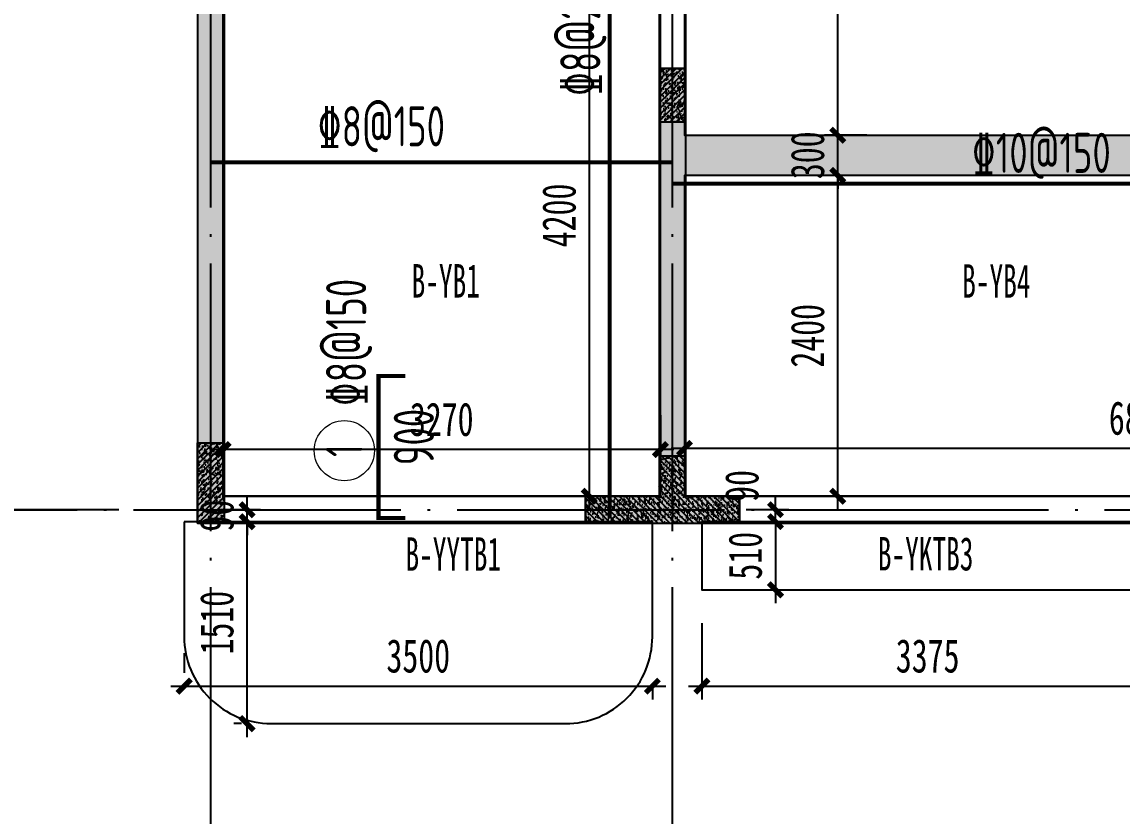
# Model space of a CAD drawing. Extents: x -3200779283 to -8106663, y 659664 to 1123462.
# Drawn here: x -8172113 to -8163890, y 681610 to 687547 of the extents above; entities that cross this region are included whole.
import ezdxf
from ezdxf.enums import TextEntityAlignment as Align

# ---------------------------------------------------------------- set-up
doc = ezdxf.new("R2010")
doc.units = 0
doc.header["$LTSCALE"] = 1000
doc.header["$MEASUREMENT"] = 0
for name, pattern in [('125-墙体$0$CONTINOUS', [0]), ('3#-轴线$0$DOTE', [2.42, 2, -0.2, 0.02, -0.2]), ('3#4#5#$0$DASH', [0.35, 0.25, -0.1]), ('DASH', [0.35, 0.25, -0.1])]:
    doc.linetypes.add(name, pattern=pattern)
doc.layers.get('Defpoints').update_dxf_attribs({"color": 30, "linetype": 'DASH'})
for name, color, linetype in [('125-墙体$0$S-WALL', 40, 'Continuous'), ('125-墙体$0$S-WALL-BEAM', 120, 'Continuous'), ('125-墙体$0$S-WALL-COLU', 252, '125-墙体$0$CONTINOUS'), ('125-墙体$0$S-WALL-COLU-HATC', 16, 'Continuous'), ('125-墙体$0$S-WALL-HATC', 253, 'Continuous'), ('3#-轴线$0$3#-轴号$0$A-ANNO-AXIS-CIRC', 3, 'Continuous'), ('3#-轴线$0$A-ANNO-DOTE', 10, '3#-轴线$0$DOTE'), ('3#4#5#$0$PC-SLAB', 6, '3#4#5#$0$DASH'), ('3#4#5#$0$S-ANNO-TEXT', 7, 'Continuous'), ('3#4#5#$0$S-DIMS-SLAB', 120, 'Continuous'), ('3#4#5#$0$S-PC-SLAB', 6, 'Continuous'), ('3#4#5#$0$S-WALL-HATC', 253, 'Continuous'), ('DIM', 3, 'Continuous'), ('S-REIN', 1, 'Continuous'), ('S-REIN-TEXT', 7, 'Continuous')]:
    doc.layers.add(name, color=color, linetype=linetype)
doc.layers.add('提资不打印', color=2, linetype='Continuous', plot=False)
doc.layers.add('楼板正筋文字', color=7, linetype='Continuous', lineweight=18)
doc.styles.add('3#4#5#$0$外部参照 1$0$宋体', font='', dxfattribs={"width": 0.8})
doc.styles.add('3#4#5#$0$楷体', font='', dxfattribs={"width": 0.7})
doc.styles.add('FromPkpm', font='Pkpmeng', dxfattribs={"width": 0.7, "bigfont": 'Pkpmchn'})
doc.styles.add('TSSD_Dimension', font='tssdeng.shx', dxfattribs={"width": 0.7, "bigfont": 'hztxt.shx'})
doc.styles.get('3#4#5#$0$外部参照 1$0$宋体').set_extended_font_data('SimSun')
doc.styles.get('3#4#5#$0$楷体').set_extended_font_data('KaiTi_GB2312')
doc.dimstyles.new('3#4#5#$0$TSSD_100_100', dxfattribs={"dimtxt": 250, "dimasz": 100, "dimexe": 100, "dimexo": 250, "dimgap": 100, "dimtad": 1, "dimdec": 0, "dimzin": 0, "dimdsep": 46, "dimtxsty": '3#4#5#$0$楷体', "dimblk": '3#4#5#$0$_ArchTick', "dimcen": 0, "dimdle": 100, "dimclrt": 7, "dimadec": 0, "dimazin": 0, "dimtfac": 1, "dimtdec": 0, "dimtix": 1, "dimtmove": 2, "dimatfit": 3, "dimfxl": 1, "dimtolj": 1, "dimtzin": 0, "dimarcsym": 0})

# ---------------------------------------------------------------- blocks, each defined once
blk = doc.blocks.new('ban')
at = {"layer": 'S-REIN', "const_width": 30}
blk.add_lwpolyline([(1452.5, -312.5), (1252.5, -312.5), (1252.5, 750), (1452.5, 750)], dxfattribs=at)
at = {"layer": 'S-REIN-TEXT', "lineweight": 18}
blk.add_circle((997.5, 191.3), 225, dxfattribs=at)
at = {"layer": '提资不打印', "color": 2, "const_width": 30}
for points in [[(2981.6, -317.6), (2981.6, 7649.9)], [(0, 2348), (3450, 2348)], [(3450, 2188.2), (10450, 2188.2)]]:
    blk.add_lwpolyline(points, dxfattribs=at)
at = {"layer": 'DIM', "color": 7, "style": 'TSSD_Dimension', "width": 0.7}
blk.add_text('900', height=300, rotation=90, dxfattribs=at).set_placement((1666.5, 81.9))
at = {"layer": 'S-REIN-TEXT', "lineweight": 25, "style": 'FromPkpm', "width": 0.7}
blk.add_text('%%1328@150', height=300, rotation=450, dxfattribs=at).set_placement((1160.5, 523.5))
at = {"layer": 'S-REIN-TEXT', "lineweight": 18, "style": 'FromPkpm', "width": 0.7}
blk.add_text('1', height=280, rotation=450, dxfattribs=at).set_placement((997.5, 191.3), align=Align.MIDDLE_CENTER)
at = {"layer": '提资不打印', "lineweight": 25, "style": 'FromPkpm', "width": 0.7}
blk.add_text('%%1328@200', height=300, rotation=90, dxfattribs=at).set_placement((2911.4, 2843.4))
for s, p in [('%%1328@150', (797.4, 2466.6)), ('%%13210@150', (5687.7, 2268.2))]:
    blk.add_text(s, height=300, dxfattribs=at).set_placement(p)
blk = doc.blocks.new('3#4#5#$0$_ArchTick')
at = {"color": 0, "linetype": 'ByBlock', "const_width": 0.4}
blk.add_lwpolyline([(-0.5, -0.5), (0.5, 0.5)], dxfattribs=at)
blk = doc.blocks.new('*D1097')
at = {"layer": '3#4#5#$0$S-DIMS-SLAB', "color": 0, "lineweight": -2, "transparency": 16777216}
for p, q in [((3770.5, -12060), (3770.5, -12629.8)), ((7145.5, -12060), (7145.5, -12629.8)), ((3670.5, -12529.8), (7245.5, -12529.8))]:
    blk.add_line(p, q, dxfattribs=at)
at = {"layer": 'Defpoints', "color": 0, "transparency": 16777216}
for p in [(3770.5, -11810), (7145.5, -11810), (7145.5, -12529.8)]:
    blk.add_point(p, dxfattribs=at)
at = {"layer": '3#4#5#$0$S-DIMS-SLAB', "color": 0, "lineweight": -2, "transparency": 16777216, "xscale": 100, "yscale": 100, "zscale": 100, "rotation": 180}
blk.add_blockref('3#4#5#$0$_ArchTick', (3770.5, -12529.8), dxfattribs=at)
at = {"layer": '3#4#5#$0$S-DIMS-SLAB', "color": 0, "lineweight": -2, "transparency": 16777216, "xscale": 100, "yscale": 100, "zscale": 100}
blk.add_blockref('3#4#5#$0$_ArchTick', (7145.5, -12529.8), dxfattribs=at)
at = {"layer": '3#4#5#$0$S-DIMS-SLAB', "color": 7, "transparency": 16777216, "insert": (5458, -12304.8), "char_height": 250, "attachment_point": 5, "style": '3#4#5#$0$楷体'}
blk.add_mtext('\\A1;3375', dxfattribs=at)
blk = doc.blocks.new('*D1098')
at = {"layer": '3#4#5#$0$S-DIMS-SLAB', "color": 0, "lineweight": -2, "transparency": 16777216}
for p, q in [((4320.5, -11300), (4320.5, -11200)), ((4020.5, -11300), (4420.5, -11300)), ((4320.5, -11300), (4320.5, -11810)), ((4020.5, -11810), (4420.5, -11810)), ((4320.5, -11810), (4320.5, -11910))]:
    blk.add_line(p, q, dxfattribs=at)
at = {"layer": 'Defpoints', "color": 0, "transparency": 16777216}
for p in [(3770.5, -11300), (3770.5, -11810), (4320.5, -11810)]:
    blk.add_point(p, dxfattribs=at)
at = {"layer": '3#4#5#$0$S-DIMS-SLAB', "color": 0, "lineweight": -2, "transparency": 16777216, "xscale": 100, "yscale": 100, "zscale": 100}
for p, rotation in [((4320.5, -11300), 270), ((4320.5, -11810), 90)]:
    blk.add_blockref('3#4#5#$0$_ArchTick', p, dxfattribs=dict(at, rotation=rotation))
at = {"layer": '3#4#5#$0$S-DIMS-SLAB', "color": 7, "transparency": 16777216, "insert": (4095.5, -11555), "char_height": 250, "attachment_point": 5, "rotation": 90, "style": '3#4#5#$0$楷体'}
blk.add_mtext('\\A1;510', dxfattribs=at)
blk = doc.blocks.new('*D1107')
at = {"layer": '3#4#5#$0$S-DIMS-SLAB', "color": 0, "lineweight": -2, "transparency": 16777216}
for p, q in [((-99.5, -12283.9), (-99.5, -12429.9)), ((-199.5, -12529.9), (3500.1, -12529.9)), ((3400.1, -12530.6), (3400.1, -12629.9))]:
    blk.add_line(p, q, dxfattribs=at)
at = {"layer": 'Defpoints', "color": 0, "transparency": 16777216}
for p in [(3400.1, -12280.6), (-99.5, -12533.9), (3400.1, -12529.9)]:
    blk.add_point(p, dxfattribs=at)
at = {"layer": '3#4#5#$0$S-DIMS-SLAB', "color": 0, "lineweight": -2, "transparency": 16777216, "xscale": 100, "yscale": 100, "zscale": 100, "rotation": 180}
blk.add_blockref('3#4#5#$0$_ArchTick', (-99.5, -12529.9), dxfattribs=at)
at = {"layer": '3#4#5#$0$S-DIMS-SLAB', "color": 0, "lineweight": -2, "transparency": 16777216, "xscale": 100, "yscale": 100, "zscale": 100}
blk.add_blockref('3#4#5#$0$_ArchTick', (3400.1, -12529.9), dxfattribs=at)
at = {"layer": '3#4#5#$0$S-DIMS-SLAB', "color": 7, "transparency": 16777216, "insert": (1650.3, -12304.9), "char_height": 250, "attachment_point": 5, "style": '3#4#5#$0$楷体'}
blk.add_mtext('\\A1;3500', dxfattribs=at)
blk = doc.blocks.new('*D1108')
at = {"layer": '3#4#5#$0$S-DIMS-SLAB', "color": 0, "lineweight": -2, "transparency": 16777216}
for p, q in [((370.5, -12910.1), (370.5, -11200)), ((329.8, -11300), (270.5, -11300)), ((329.9, -12810.1), (270.5, -12810.1))]:
    blk.add_line(p, q, dxfattribs=at)
at = {"layer": 'Defpoints', "color": 0, "transparency": 16777216}
for p in [(370.5, -11300), (579.8, -11300), (579.9, -12810.1)]:
    blk.add_point(p, dxfattribs=at)
at = {"layer": '3#4#5#$0$S-DIMS-SLAB', "color": 0, "lineweight": -2, "transparency": 16777216, "xscale": 100, "yscale": 100, "zscale": 100}
for p, rotation in [((370.5, -11300), 90), ((370.5, -12810.1), 270)]:
    blk.add_blockref('3#4#5#$0$_ArchTick', p, dxfattribs=dict(at, rotation=rotation))
at = {"layer": '3#4#5#$0$S-DIMS-SLAB', "color": 7, "transparency": 16777216, "insert": (145.5, -12055), "char_height": 250, "attachment_point": 5, "rotation": 90, "style": '3#4#5#$0$楷体'}
blk.add_mtext('\\A1;1510', dxfattribs=at)
blk = doc.blocks.new('*D1148')
at = {"layer": '3#4#5#$0$S-DIMS-SLAB', "color": 0, "lineweight": -2, "transparency": 16777216}
for p, q in [((370.5, -11210), (370.5, -11110)), ((150.5, -11210), (470.5, -11210)), ((370.5, -11300), (370.5, -11210)), ((150.5, -11300), (470.5, -11300)), ((370.5, -11300), (370.5, -11400))]:
    blk.add_line(p, q, dxfattribs=at)
at = {"layer": 'Defpoints', "color": 0, "transparency": 16777216}
for p in [(-99.5, -11210), (370.5, -11210), (-99.5, -11300)]:
    blk.add_point(p, dxfattribs=at)
at = {"layer": '3#4#5#$0$S-DIMS-SLAB', "color": 0, "lineweight": -2, "transparency": 16777216, "xscale": 100, "yscale": 100, "zscale": 100}
for p, rotation in [((370.5, -11210), 270), ((370.5, -11300), 90)]:
    blk.add_blockref('3#4#5#$0$_ArchTick', p, dxfattribs=dict(at, rotation=rotation))
at = {"layer": '3#4#5#$0$S-DIMS-SLAB', "color": 7, "transparency": 16777216, "insert": (145.5, -11255), "char_height": 250, "attachment_point": 5, "rotation": 90, "style": '3#4#5#$0$楷体'}
blk.add_mtext('\\A1;90', dxfattribs=at)
blk = doc.blocks.new('*D1149')
at = {"layer": '3#4#5#$0$S-DIMS-SLAB', "color": 0, "lineweight": -2, "transparency": 16777216}
for p, q in [((4320.5, -11210), (4320.5, -11110)), ((4100.4, -11210), (4420.5, -11210)), ((4320.5, -11300), (4320.5, -11210)), ((4100.4, -11300), (4420.5, -11300)), ((4320.5, -11300), (4320.5, -11400))]:
    blk.add_line(p, q, dxfattribs=at)
at = {"layer": 'Defpoints', "color": 0, "transparency": 16777216}
for p in [(3850.4, -11210), (4320.5, -11210), (3850.4, -11300)]:
    blk.add_point(p, dxfattribs=at)
at = {"layer": '3#4#5#$0$S-DIMS-SLAB', "color": 0, "lineweight": -2, "transparency": 16777216, "xscale": 100, "yscale": 100, "zscale": 100}
for p, rotation in [((4320.5, -11210), 270), ((4320.5, -11300), 90)]:
    blk.add_blockref('3#4#5#$0$_ArchTick', p, dxfattribs=dict(at, rotation=rotation))
at = {"layer": '3#4#5#$0$S-DIMS-SLAB', "color": 7, "transparency": 16777216, "insert": (4070.5, -11032.7), "char_height": 250, "attachment_point": 5, "rotation": 90, "style": '3#4#5#$0$楷体'}
blk.add_mtext('\\A1;90', dxfattribs=at)
blk = doc.blocks.new('3#4#5#$0$ban111')
at = {"layer": '3#4#5#$0$S-WALL-HATC', "ltscale": 100}
h = blk.add_hatch(dxfattribs=at)
h.set_pattern_fill('AR-CONC', color=256, scale=25, angle=-270, style=0)
h.set_pattern_definition([(140, (-37341047970.12, -2020437059.28), (15.68803374565, 179.3150456502), [18.75, -206.25]), (85, (-37341047970.12, -2020437059.28), (-188.048033425, -34.68783340325), [15, -165]), (190.4514, (-37341047968.81, -2020437044.34), (-172.3598855152, 144.6273454285), [15.9350475, -175.285528]), (136.1842, (-37341048020.12, -2020437059.28), (41.3797535823, 266.8102621564), [28.125, -309.375]), (186.6356, (-37341048016.67, -2020437037.05), (-243.5294677251, 233.6656763872), [23.902572, -262.92825]), (81.1842, (-37341048020.12, -2020437059.28), (-243.5296502313, 233.6654862834), [22.5, -247.5]), (111, (-37341048007.62, -2020437034.28), (100.65472266633, 149.2267630296), [18.75, -206.25]), (56, (-37341048007.62, -2020437034.28), (-181.2875112617, 60.8288329804), [15, -165]), (161.4514, (-37341047999.23, -2020437021.84), (-80.6326241775, 210.0556571454), [15.9350475, -175.285528]), (127.5, (-37341047970.12, -2020437059.28), (-83.22346345783, 3.03996382932), [0, -163, 0, -167.5, 0, -165.625]), (97.5, (-37341047970.12, -2020437059.28), (-98.6029279706, 65.76738436054), [0, -95.5, 0, -159.25, 0, -63.125]), (57.5, (-37341047970.12, -2020437115.03), (5.6387179336, 133.4556090431), [0, -62.5, 0, -195, 0, -258.75]), (47.5, (-37341047970.12, -2020437140.03), (-25.02624558308, 145.7965423356), [0, -81.25, 0, -129.5, 0, -183.75])])
h.paths.add_polyline_path([(-228282, 404475), (-228282, 404775), (-221482, 404775), (-221482, 404475)])
at = {"layer": '3#4#5#$0$S-PC-SLAB'}
blk.add_lwpolyline([(-228292, 407075), (-228292, 404775), (-221472, 404775), (-221472, 405875), (-222672, 405875), (-222672, 407075), (-228292, 407075)], dxfattribs=at)
for points in [[(-231742, 402075), (-228472, 402075), (-228472, 406275), (-231742, 406275)], [(-228292, 402075), (-221472, 402075), (-221472, 404475), (-228292, 404475)]]:
    blk.add_lwpolyline(points, close=True, dxfattribs=at)
at = {"layer": '3#4#5#$0$S-WALL-HATC', "ltscale": 100}
blk.add_lwpolyline([(-228282, 404475), (-228282, 404775), (-221482, 404775), (-221482, 404475)], close=True, dxfattribs=at)
blk = doc.blocks.new('*D830')
at = {"layer": '3#4#5#$0$S-DIMS-SLAB', "color": 0, "lineweight": -2, "transparency": 16777216}
for p, q in [((150536.8, 155291.2), (150536.8, 154933.5)), ((157356.8, 155291.2), (157356.8, 154933.5)), ((157456.8, 155033.5), (150436.8, 155033.5))]:
    blk.add_line(p, q, dxfattribs=at)
at = {"layer": 'Defpoints', "color": 0, "transparency": 16777216}
for p in [(150536.8, 155541.2), (157356.8, 155541.2), (150536.8, 155033.5)]:
    blk.add_point(p, dxfattribs=at)
at = {"layer": '3#4#5#$0$S-DIMS-SLAB', "color": 0, "lineweight": -2, "transparency": 16777216, "xscale": 100, "yscale": 100, "zscale": 100, "rotation": 180}
blk.add_blockref('3#4#5#$0$_ArchTick', (150536.8, 155033.5), dxfattribs=at)
at = {"layer": '3#4#5#$0$S-DIMS-SLAB', "color": 0, "lineweight": -2, "transparency": 16777216, "xscale": 100, "yscale": 100, "zscale": 100}
blk.add_blockref('3#4#5#$0$_ArchTick', (157356.8, 155033.5), dxfattribs=at)
at = {"layer": '3#4#5#$0$S-DIMS-SLAB', "color": 7, "transparency": 16777216, "insert": (153946.8, 155258.5), "char_height": 250, "attachment_point": 5, "style": '3#4#5#$0$楷体'}
blk.add_mtext('\\A1;6820', dxfattribs=at)
blk = doc.blocks.new('*D831')
at = {"layer": '3#4#5#$0$S-DIMS-SLAB', "color": 0, "lineweight": -2, "transparency": 16777216}
for p, q in [((151682.3, 154575.1), (151682.3, 157175.1)), ((151900, 157075.1), (151582.3, 157075.1)), ((151900, 154675.1), (151582.3, 154675.1))]:
    blk.add_line(p, q, dxfattribs=at)
at = {"layer": 'Defpoints', "color": 0, "transparency": 16777216}
for p in [(151682.3, 157075.1), (152150, 157075.1), (152150, 154675.1)]:
    blk.add_point(p, dxfattribs=at)
at = {"layer": '3#4#5#$0$S-DIMS-SLAB', "color": 0, "lineweight": -2, "transparency": 16777216, "xscale": 100, "yscale": 100, "zscale": 100}
for p, rotation in [((151682.3, 157075.1), 90), ((151682.3, 154675.1), 270)]:
    blk.add_blockref('3#4#5#$0$_ArchTick', p, dxfattribs=dict(at, rotation=rotation))
at = {"layer": '3#4#5#$0$S-DIMS-SLAB', "color": 7, "transparency": 16777216, "insert": (151457.3, 155875.1), "char_height": 250, "attachment_point": 5, "rotation": 90, "style": '3#4#5#$0$楷体'}
blk.add_mtext('\\A1;2400', dxfattribs=at)
blk = doc.blocks.new('*D832')
at = {"layer": '3#4#5#$0$S-DIMS-SLAB', "color": 0, "lineweight": -2, "transparency": 16777216}
for p, q in [((151682.3, 157375.1), (151682.3, 157475.1)), ((151900, 157375.1), (151582.3, 157375.1)), ((151682.3, 157075.1), (151682.3, 157375.1)), ((151900, 157075.1), (151582.3, 157075.1)), ((151682.3, 157075.1), (151682.3, 156975.1))]:
    blk.add_line(p, q, dxfattribs=at)
at = {"layer": 'Defpoints', "color": 0, "transparency": 16777216}
for p in [(151682.3, 157375.1), (152150, 157375.1), (152150, 157075.1)]:
    blk.add_point(p, dxfattribs=at)
at = {"layer": '3#4#5#$0$S-DIMS-SLAB', "color": 0, "lineweight": -2, "transparency": 16777216, "xscale": 100, "yscale": 100, "zscale": 100}
for p, rotation in [((151682.3, 157375.1), 270), ((151682.3, 157075.1), 90)]:
    blk.add_blockref('3#4#5#$0$_ArchTick', p, dxfattribs=dict(at, rotation=rotation))
at = {"layer": '3#4#5#$0$S-DIMS-SLAB', "color": 7, "transparency": 16777216, "insert": (151457.3, 157225.1), "char_height": 250, "attachment_point": 5, "rotation": 90, "style": '3#4#5#$0$楷体'}
blk.add_mtext('\\A1;300', dxfattribs=at)
blk = doc.blocks.new('*D833')
at = {"layer": '3#4#5#$0$S-DIMS-SLAB', "color": 0, "lineweight": -2, "transparency": 16777216}
for p, q in [((151682.3, 157275.1), (151682.3, 159775.1)), ((151900, 159675.1), (151582.3, 159675.1)), ((151900, 157375.1), (151582.3, 157375.1))]:
    blk.add_line(p, q, dxfattribs=at)
at = {"layer": 'Defpoints', "color": 0, "transparency": 16777216}
for p in [(151682.3, 159675.1), (152150, 159675.1), (152150, 157375.1)]:
    blk.add_point(p, dxfattribs=at)
at = {"layer": '3#4#5#$0$S-DIMS-SLAB', "color": 0, "lineweight": -2, "transparency": 16777216, "xscale": 100, "yscale": 100, "zscale": 100}
for p, rotation in [((151682.3, 159675.1), 90), ((151682.3, 157375.1), 270)]:
    blk.add_blockref('3#4#5#$0$_ArchTick', p, dxfattribs=dict(at, rotation=rotation))
at = {"layer": '3#4#5#$0$S-DIMS-SLAB', "color": 7, "transparency": 16777216, "insert": (151457.3, 158525.1), "char_height": 250, "attachment_point": 5, "rotation": 90, "style": '3#4#5#$0$楷体'}
blk.add_mtext('\\A1;2300', dxfattribs=at)
blk = doc.blocks.new('*D836')
at = {"layer": '3#4#5#$0$S-DIMS-SLAB', "color": 0, "lineweight": -2, "transparency": 16777216}
for p, q in [((147087, 155281.9), (147087, 154924.2)), ((150357, 155281.9), (150357, 154924.2)), ((150457, 155024.2), (146987, 155024.2))]:
    blk.add_line(p, q, dxfattribs=at)
at = {"layer": 'Defpoints', "color": 0, "transparency": 16777216}
for p in [(147087, 155531.9), (150357, 155531.9), (147087, 155024.2)]:
    blk.add_point(p, dxfattribs=at)
at = {"layer": '3#4#5#$0$S-DIMS-SLAB', "color": 0, "lineweight": -2, "transparency": 16777216, "xscale": 100, "yscale": 100, "zscale": 100, "rotation": 180}
blk.add_blockref('3#4#5#$0$_ArchTick', (147087, 155024.2), dxfattribs=at)
at = {"layer": '3#4#5#$0$S-DIMS-SLAB', "color": 0, "lineweight": -2, "transparency": 16777216, "xscale": 100, "yscale": 100, "zscale": 100}
blk.add_blockref('3#4#5#$0$_ArchTick', (150357, 155024.2), dxfattribs=at)
at = {"layer": '3#4#5#$0$S-DIMS-SLAB', "color": 7, "transparency": 16777216, "insert": (148722, 155249.2), "char_height": 250, "attachment_point": 5, "style": '3#4#5#$0$楷体'}
blk.add_mtext('\\A1;3270', dxfattribs=at)
blk = doc.blocks.new('*D841')
at = {"layer": '3#4#5#$0$S-DIMS-SLAB', "color": 0, "lineweight": -2, "transparency": 16777216}
for p, q in [((149824.9, 158975.1), (149824.9, 154575.1)), ((150107, 158875.1), (149724.9, 158875.1)), ((150107, 154675.1), (149724.9, 154675.1))]:
    blk.add_line(p, q, dxfattribs=at)
at = {"layer": 'Defpoints', "color": 0, "transparency": 16777216}
for p in [(150357, 158875.1), (149824.9, 154675.1), (150357, 154675.1)]:
    blk.add_point(p, dxfattribs=at)
at = {"layer": '3#4#5#$0$S-DIMS-SLAB', "color": 0, "lineweight": -2, "transparency": 16777216, "xscale": 100, "yscale": 100, "zscale": 100}
for p, rotation in [((149824.9, 158875.1), 90), ((149824.9, 154675.1), 270)]:
    blk.add_blockref('3#4#5#$0$_ArchTick', p, dxfattribs=dict(at, rotation=rotation))
at = {"layer": '3#4#5#$0$S-DIMS-SLAB', "color": 7, "transparency": 16777216, "insert": (149599.9, 156775.1), "char_height": 250, "attachment_point": 5, "rotation": 90, "style": '3#4#5#$0$楷体'}
blk.add_mtext('\\A1;4200', dxfattribs=at)
blk = doc.blocks.new('125-墙体')
at = {"layer": '125-墙体$0$S-WALL-COLU-HATC'}
h = blk.add_hatch(dxfattribs=at)
h.set_pattern_fill('AR-CONC', color=256, scale=10)
h.set_pattern_definition([(50, (15787.076, -245457.834), (71.726018, -6.275213), [7.5, -82.5]), (355, (15787.076, -245457.83), (-13.875133, 75.219213), [6, -66]), (100.4514, (15793.05, -245458.36), (57.850938, 68.943954), [6.37402, -70.114211]), (46.1842, (15787.08, -245437.83), (106.724105, -16.5519), [11.25, -123.75]), (96.6356, (15795.97, -245439.21), (93.46627, 97.411787), [9.56103, -105.1713]), (351.1842, (15787.08, -245437.83), (93.466195, 97.41186), [9, -99]), (21, (15797.076, -245442.834), (59.690705, -40.261889), [7.5, -82.5]), (326, (15797.076, -245442.83), (24.331533, 72.515005), [6, -66]), (71.4514, (15802.05, -245446.19), (84.022263, 32.25305), [6.37402, -70.114211]), (37.5, (15787.076, -245457.834), (1.2159855, 33.2893854), [0, -65.2, 0, -67, 0, -66.25]), (7.5, (15787.076, -245457.834), (26.306954, 39.441171), [0, -38.2, 0, -63.7, 0, -25.25]), (327.5, (15764.776, -245457.834), (53.3822436, -2.2554872), [0, -25, 0, -78, 0, -103.5]), (317.5, (15754.776, -245457.834), (58.318617, 10.010498), [0, -32.5, 0, -51.8, 0, -73.5])])
h.paths.add_polyline_path([(3550, -7800), (3350, -7800), (3350, -8200), (3550, -8200)])
h = blk.add_hatch(dxfattribs=at)
h.set_pattern_fill('ANSI31', color=256, scale=250, style=0)
h.set_pattern_definition([(45, (15787.076, -245457.834), (-22.097087, 22.097087), [])])
h.paths.add_polyline_path([(3550, -7800), (3350, -7800), (3350, -8200), (3550, -8200)])
h = blk.add_hatch(dxfattribs=at)
h.set_pattern_fill('AR-CONC', color=256, scale=10)
h.set_pattern_definition([(50, (295941.93, -248457.834), (71.726018, -6.2752135), [7.5, -82.5]), (355, (295941.93, -248457.83), (-13.875133, 75.219213), [6, -66]), (100.4514, (295947.91, -248458.36), (57.850938, 68.943954), [6.374019, -70.114211]), (46.1842, (295941.93, -248437.83), (106.724105, -16.551901), [11.25, -123.75]), (96.6356, (295950.82, -248439.21), (93.46627, 97.411787), [9.56103, -105.1713]), (351.1842, (295941.93, -248437.83), (93.466195, 97.41186), [9, -99]), (21, (295951.93, -248442.834), (59.690705, -40.261889), [7.5, -82.5]), (326, (295951.93, -248442.83), (24.331533, 72.515005), [6, -66]), (71.4514, (295956.905, -248446.19), (84.022263, 32.25305), [6.374019, -70.114211]), (37.5, (295941.93, -248457.834), (1.2159855, 33.2893854), [0, -65.2, 0, -67, 0, -66.25]), (7.5, (295941.93, -248457.834), (26.3069537, 39.4411712), [0, -38.2, 0, -63.7, 0, -25.25]), (327.5, (295919.63, -248457.834), (53.3822436, -2.2554872), [0, -25, 0, -78, 0, -103.5]), (317.5, (295909.63, -248457.834), (58.318617, 10.010498), [0, -32.5, 0, -51.8, 0, -73.5])])
h.paths.add_polyline_path([(-100, -10600), (100, -10600), (100, -11200), (-100, -11200)])
h = blk.add_hatch(dxfattribs=at)
h.set_pattern_fill('ANSI31', color=256, scale=250, style=0)
h.set_pattern_definition([(45, (295941.93, -248457.834), (-22.097087, 22.097087), [])])
h.paths.add_polyline_path([(100, -10600), (-100, -10600), (-100, -11200), (100, -11200)])
h = blk.add_hatch(dxfattribs=at)
h.set_pattern_fill('AR-CONC', color=256, scale=10, angle=90)
h.set_pattern_definition([(140, (245486.99, 4537.05), (6.275213, 71.726018), [7.5, -82.5]), (85, (245486.99, 4537.05), (-75.219213, -13.875133), [6, -66]), (190.4514, (245487.51, 4543.03), (-68.943954, 57.850938), [6.37402, -70.114211]), (136.1842, (245466.99, 4537.05), (16.5519, 106.724105), [11.25, -123.75]), (186.6356, (245468.37, 4545.95), (-97.411787, 93.46627), [9.56103, -105.1713]), (81.1842, (245466.99, 4537.05), (-97.41186, 93.466195), [9, -99]), (111, (245471.99, 4547.05), (40.261889, 59.690705), [7.5, -82.5]), (56, (245471.99, 4547.05), (-72.515005, 24.331533), [6, -66]), (161.4514, (245475.345, 4552.03), (-32.25305, 84.022263), [6.37402, -70.114211]), (127.5, (245486.99, 4537.052), (-33.2893854, 1.2159855), [0, -65.2, 0, -67, 0, -66.25]), (97.5, (245486.99, 4537.052), (-39.441171, 26.306954), [0, -38.2, 0, -63.7, 0, -25.25]), (57.5, (245486.99, 4514.752), (2.2554872, 53.3822436), [0, -25, 0, -78, 0, -103.5]), (47.5, (245486.99, 4504.752), (-10.010498, 58.318617), [0, -32.5, 0, -51.8, 0, -73.5])])
h.paths.add_polyline_path([(3350, -11000), (2800, -11000), (2800, -11200), (3550, -11200), (3950, -11200), (3950, -11000), (3550, -11000), (3550, -10700), (3350, -10700)])
h = blk.add_hatch(dxfattribs=at)
h.set_pattern_fill('ANSI31', color=256, scale=250, angle=90, style=0)
h.set_pattern_definition([(135, (245486.99, 4537.052), (-22.097087, -22.097087), [])])
h.paths.add_polyline_path([(3350, -11000), (2800, -11000), (2800, -11200), (3550, -11200), (3950, -11200), (3950, -11000), (3550, -11000), (3550, -10700), (3350, -10700)])
at = {"layer": '125-墙体$0$S-WALL-HATC'}
for points in [[(100, -6100), (-100, -6100), (-100, -11200), (100, -11200)], [(3550, -11000), (3550, -7800), (3350, -7800), (3350, -11000), (3450, -11066.7)], [(2800, -11200), (3450, -11200), (3450, -11066.7), (3350, -11000), (2800, -11000)], [(3450, -11066.7), (3450, -11200), (3950, -11200), (3950, -11000), (3550, -11000)]]:
    blk.add_hatch(color=256, dxfattribs=at).paths.add_polyline_path(points)
at = {"layer": '125-墙体$0$S-WALL'}
for p, q in [((-100, -6100), (-100, -11200)), ((100, -6100), (100, -11000)), ((3550, -7800), (3350, -7800)), ((3350, -7800), (3350, -11000)), ((3550, -11000), (3550, -7800)), ((100, -11000), (100, -11000)), ((100, -11000), (100, -11200)), ((2800, -11000), (3350, -11000)), ((2800, -11000), (2800, -11200)), ((3550, -11000), (3950, -11000)), ((3950, -11000), (3950, -11200)), ((-100, -11200), (100, -11200)), ((2800, -11200), (3450, -11200)), ((3450, -11200), (3950, -11200))]:
    blk.add_line(p, q, dxfattribs=at)
at = {"layer": '125-墙体$0$S-WALL-BEAM'}
for points in [[(3550, -3300), (3350, -3300), (3350, -7800), (3550, -7800)], [(100, -11000), (100, -11200), (2800, -11200), (2800, -11000)], [(3950, -11000), (3950, -11200), (6950, -11200), (6950, -11000)]]:
    blk.add_lwpolyline(points, close=True, dxfattribs=at)
at = {"layer": '125-墙体$0$S-WALL-COLU', "lineweight": -2}
for points in [[(3550, -7800), (3350, -7800), (3350, -8200), (3550, -8200)], [(-100, -10600), (100, -10600), (100, -11200), (-100, -11200)]]:
    blk.add_lwpolyline(points, close=True, dxfattribs=at)
at = {"layer": '125-墙体$0$S-WALL-COLU', "linetype": 'ByBlock'}
blk.add_lwpolyline([(3350, -11000), (2800, -11000), (2800, -11200), (3550, -11200), (3950, -11200), (3950, -11000), (3550, -11000), (3550, -10700), (3350, -10700), (3350, -11000)], dxfattribs=at)
blk = doc.blocks.new('3#-轴线$0$3#-轴号')
at = {"layer": '3#-轴线$0$3#-轴号$0$A-ANNO-AXIS-CIRC'}
blk.add_line((-689.4, -11100), (-4689.4, -11100), dxfattribs=at)
blk = doc.blocks.new('3#-轴线')
at = {"layer": '3#-轴线$0$A-ANNO-DOTE'}
for points in [[(0, -16100), (0, 5500)], [(3450, -16100), (3450, -3200)], [(-3000, -11100), (44800, -11100)]]:
    blk.add_lwpolyline(points, dxfattribs=at)
blk.add_blockref('3#-轴线$0$3#-轴号', (0, 0))
blk = doc.blocks.new('3#4#5#$0$3#首层顶悬挑板')
at = {"layer": '3#4#5#$0$S-PC-SLAB'}
blk.add_lwpolyline([(-99.5, -11300), (-99.5, -12160, 0.414214), (550.5, -12810), (2750.1, -12810.2, 0.414214), (3400.1, -12160.2), (3400.1, -11810), (3400.1, -11300), (-99.5, -11300)], format="xyb", dxfattribs=at)
blk.add_lwpolyline([(7145.5, -11300), (3770.5, -11300), (3770.5, -11810), (7145.5, -11810)], close=True, dxfattribs=at)
at = {"layer": '3#4#5#$0$PC-SLAB', "linetype": 'ByBlock', "style": '3#4#5#$0$外部参照 1$0$宋体', "width": 0.6}
for s, p in [('B-YYTB1', (1912, -11541.9)), ('B-YKTB3', (5442.9, -11541.7))]:
    blk.add_text(s, height=250, dxfattribs=at).set_placement(p, align=Align.MIDDLE)
at = {"layer": '3#4#5#$0$S-DIMS-SLAB'}
dim = blk.add_linear_dim(base=(4320.5, -11210), p1=(3850.4, -11300), p2=(3850.4, -11210), angle=90, dimstyle='3#4#5#$0$TSSD_100_100', dxfattribs=at)
dim.commit()
dim.dimension.update_dxf_attribs({"geometry": '*D1149', "text_midpoint": (4070.5, -11032.7), "dimtype": 128})
for base, p1, p2, picture, middle in [((370.5, -11210), (-99.5, -11300), (-99.5, -11210), '*D1148', (145.5, -11255)), ((370.5, -11300), (579.9, -12810.1), (579.8, -11300), '*D1108', (145.5, -12055)), ((4320.5, -11810), (3770.5, -11300), (3770.5, -11810), '*D1098', (4095.5, -11555))]:
    dim = blk.add_linear_dim(base=base, p1=p1, p2=p2, angle=90, dimstyle='3#4#5#$0$TSSD_100_100', dxfattribs=at)
    dim.commit()
    dim.dimension.update_dxf_attribs({"geometry": picture, "text_midpoint": middle})
for base, p1, p2, picture, middle in [((7145.5, -12529.8), (3770.5, -11810), (7145.5, -11810), '*D1097', (5458, -12304.8)), ((3400.1, -12529.9), (-99.5, -12533.9), (3400.1, -12280.6), '*D1107', (1650.3, -12304.9))]:
    dim = blk.add_linear_dim(base=base, p1=p1, p2=p2, dimstyle='3#4#5#$0$TSSD_100_100', dxfattribs=at)
    dim.commit()
    dim.dimension.update_dxf_attribs({"geometry": picture, "text_midpoint": middle})
blk = doc.blocks.new('3#4#5#$0$5#')
at = {"layer": '3#4#5#$0$S-ANNO-TEXT'}
blk.add_blockref('3#4#5#$0$ban111', (378828.8, -247399.9), dxfattribs=at)
at = {"layer": '3#4#5#$0$PC-SLAB', "linetype": 'ByBlock', "style": '3#4#5#$0$外部参照 1$0$宋体', "width": 0.6}
for s, p in [('B-YB1', (148752.1, 156286.2)), ('B-YB4', (152867.8, 156285.3))]:
    blk.add_text(s, height=250, dxfattribs=at).set_placement(p, align=Align.MIDDLE)
at = {"layer": '3#4#5#$0$S-DIMS-SLAB'}
for base, p1, p2, angle, picture, middle in [((151682.3, 159675.1), (152150, 157375.1), (152150, 159675.1), 90, '*D833', (151457.3, 158525.1)), ((149824.9, 154675.1), (150357, 158875.1), (150357, 154675.1), 90, '*D841', (149599.9, 156775.1)), ((151682.3, 157375.1), (152150, 157075.1), (152150, 157375.1), 90, '*D832', (151457.3, 157225.1)), ((151682.3, 157075.1), (152150, 154675.1), (152150, 157075.1), 90, '*D831', (151457.3, 155875.1)), ((147087, 155024.2), (150357, 155531.9), (147087, 155531.9), 180, '*D836', (148722, 155249.2)), ((150536.8, 155033.5), (157356.8, 155541.2), (150536.8, 155541.2), 180, '*D830', (153946.8, 155258.5))]:
    dim = blk.add_linear_dim(base=base, p1=p1, p2=p2, angle=angle, dimstyle='3#4#5#$0$TSSD_100_100', dxfattribs=at)
    dim.commit()
    dim.dimension.update_dxf_attribs({"geometry": picture, "text_midpoint": middle})

msp = doc.modelspace()

# ---------------------------------------------------------------- block references
for name in ['3#-轴线', '125-墙体']:
    msp.add_blockref(name, (-8170700.4, 695000.6))
at = {"layer": '3#4#5#$0$S-PC-SLAB'}
msp.add_blockref('3#4#5#$0$5#', (-8317697.2, 529325.6), dxfattribs=at)
at = {"layer": '3#4#5#$0$S-PC-SLAB', "color": 1}
msp.add_blockref('3#4#5#$0$3#首层顶悬挑板', (-8170800.9, 695110.7), dxfattribs=at)
at = {"layer": '楼板正筋文字'}
msp.add_blockref('ban', (-8170700.4, 684150.7), dxfattribs=at)

doc.saveas('drawing.dxf')
